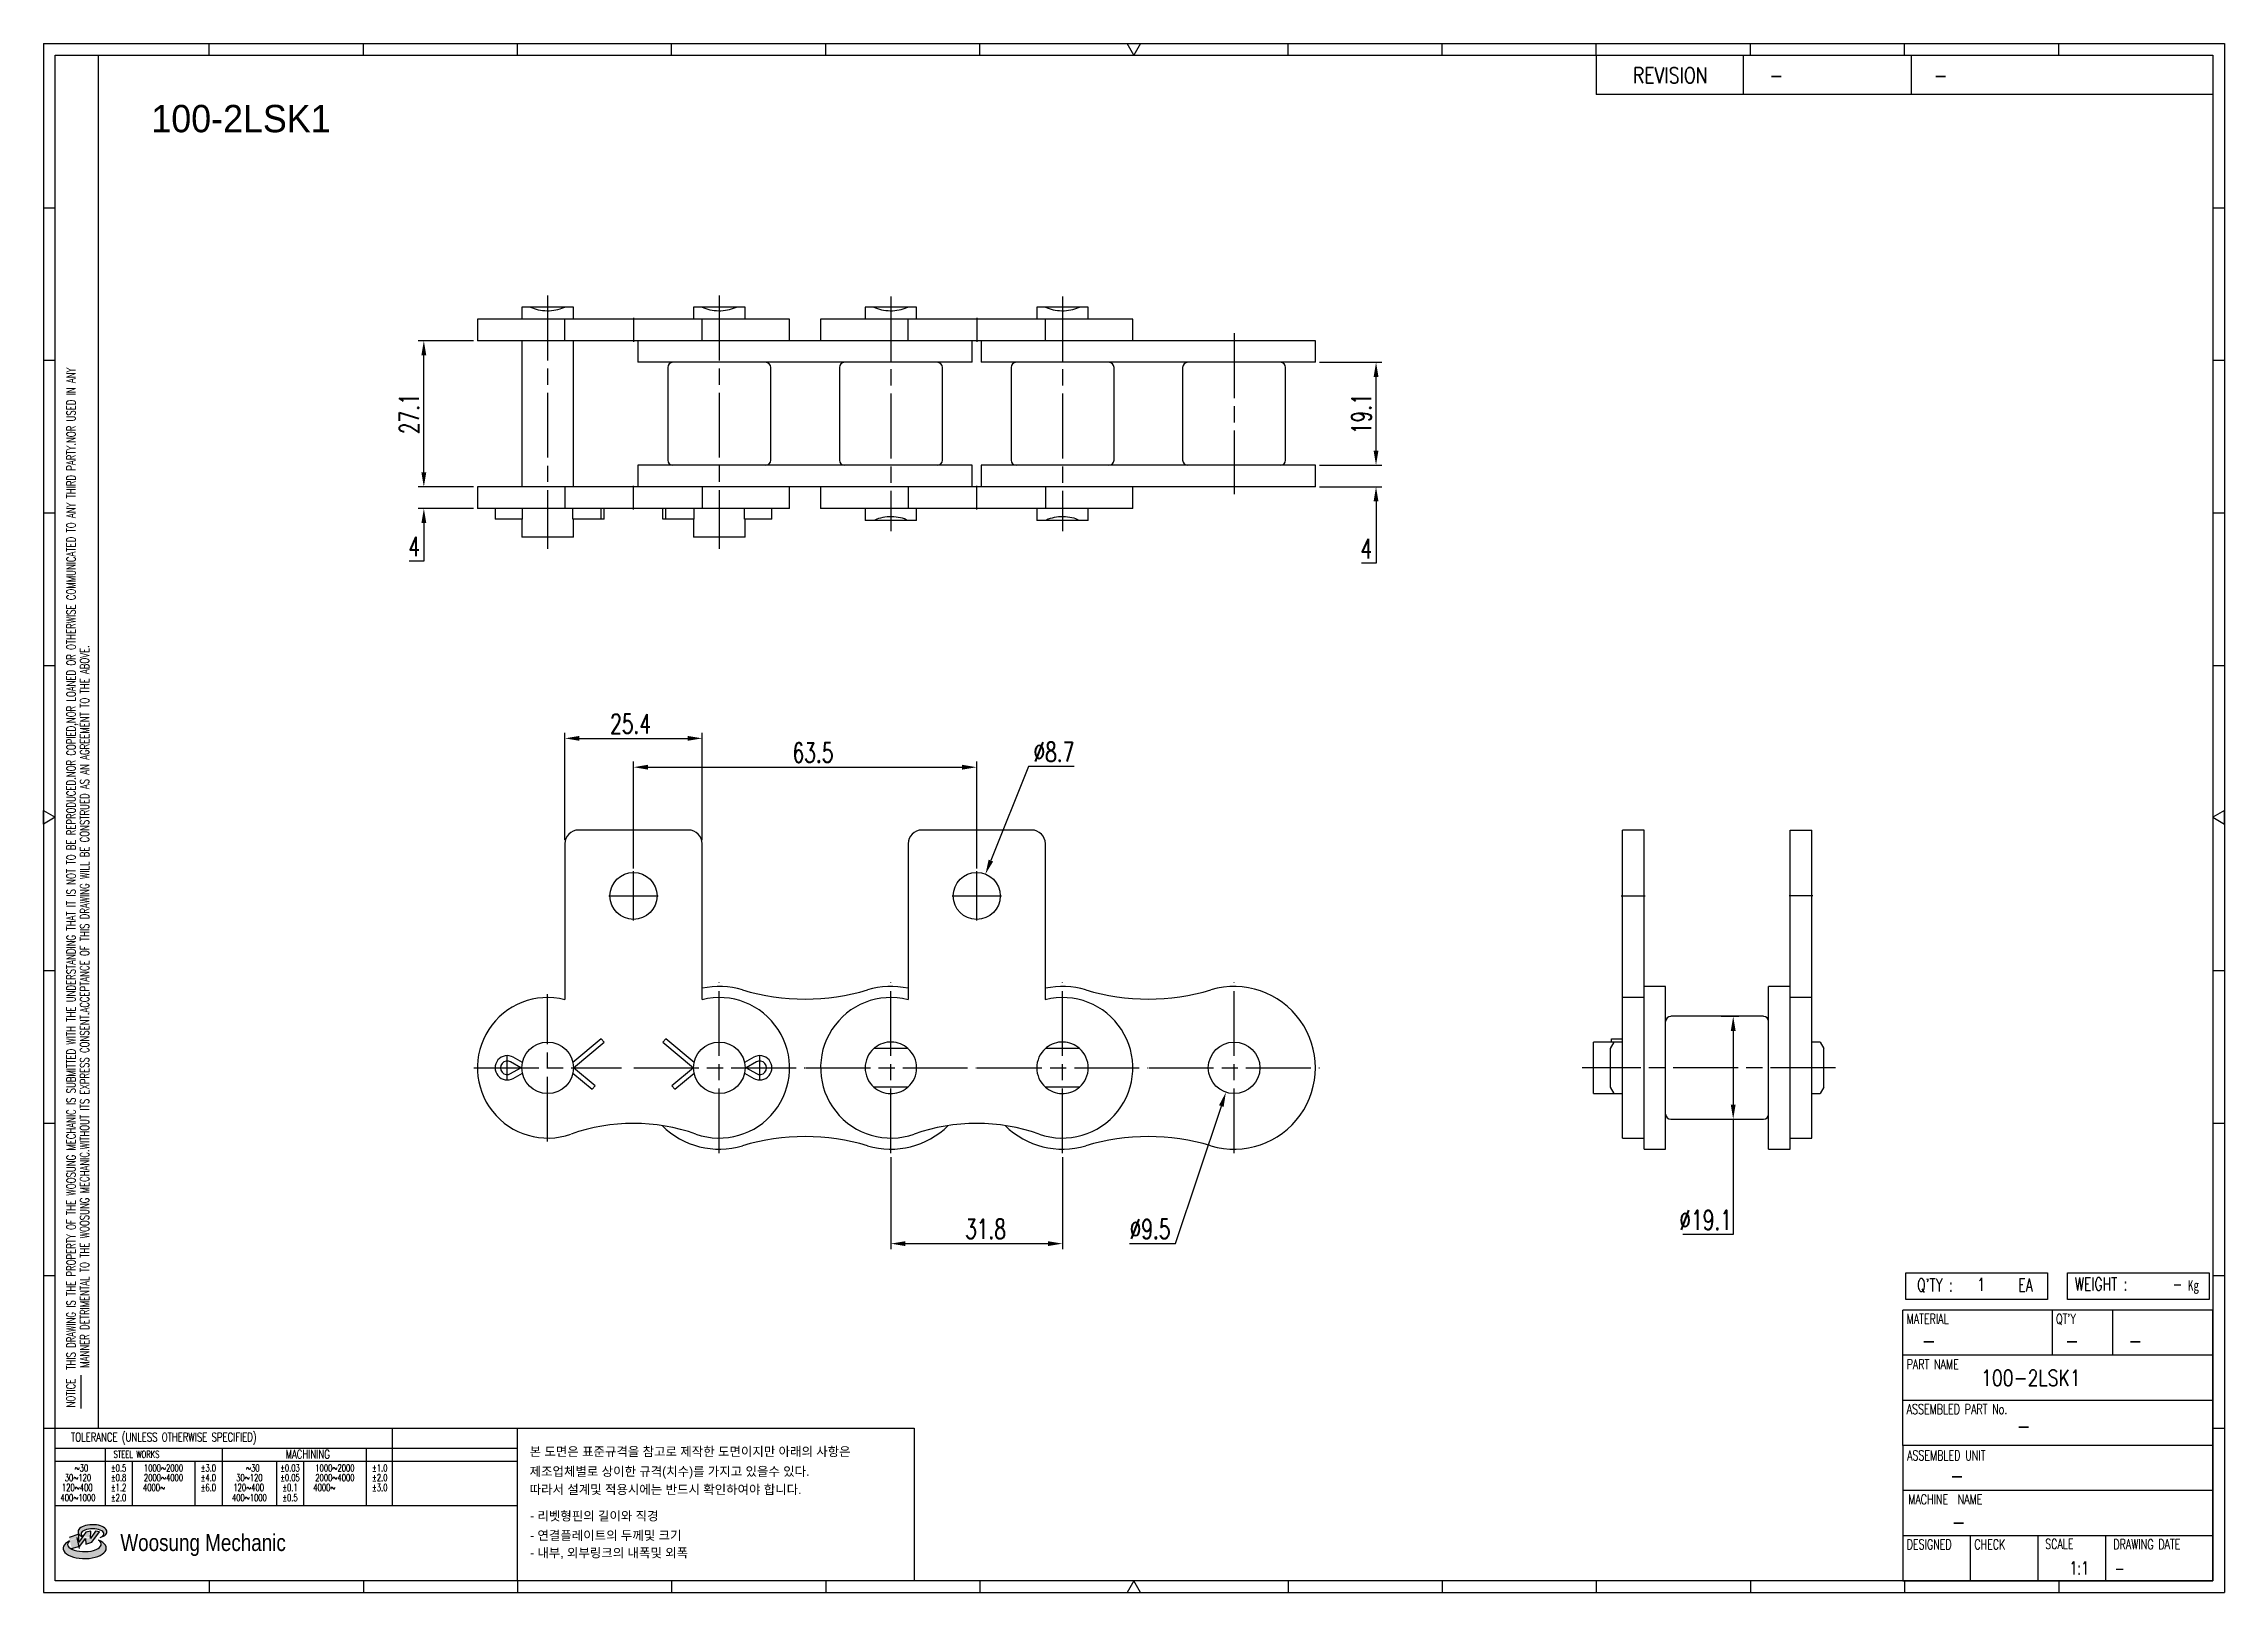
# Model space of a CAD drawing. Header units: millimetres. Extents: x 1614 to 2017, y 59 to 345.
import ezdxf
from ezdxf.enums import TextEntityAlignment as Align

# ---------------------------------------------------------------- set-up
doc = ezdxf.new("R2010")
doc.units = ezdxf.units.MM
doc.linetypes.add('AM_ISO08W050', pattern=[18, 12, -1.5, 3, -1.5])
doc.layers.get('Defpoints').update_dxf_attribs({"color": 80})
doc.layers.add('CL1', color=140, linetype='AM_ISO08W050', lineweight=25)
for name, color, linetype in [('S-DIM', 7, 'Continuous'), ('TITLE', 7, 'Continuous'), ('도면레이아웃', 7, 'Continuous')]:
    doc.layers.add(name, color=color, linetype=linetype)
doc.styles.add('HAN', font='ROMANS.shx', dxfattribs={"width": 0.7, "bigfont": 'whgtxt.shx'})
doc.styles.add('HKD_ST2', font='romans.shx', dxfattribs={"width": 0.7, "height": 4, "bigfont": '@extfont2.shx'})
doc.styles.add('HSG', font='SIMPLEX.shx', dxfattribs={"width": 0.7, "bigfont": 'HSG.shx'})
doc.styles.add('MtXpl_', font='Gulim.ttf')
doc.styles.add('SLDTEXTSTYLE4', font='arial.ttf', dxfattribs={"width": 0.8})
doc.dimstyles.new('AP1.5', dxfattribs={"dimscale": 1.5, "dimtxt": 2.4, "dimasz": 1.8, "dimexe": 0.7, "dimexo": 0.5, "dimgap": 0.6, "dimtad": 1, "dimtoh": 1, "dimdec": 1, "dimrnd": 0.01, "dimzin": 9, "dimdsep": 46, "dimtxsty": 'HSG', "dimcen": 0, "dimclrd": 251, "dimclre": 251, "dimclrt": 60, "dimazin": 2, "dimtp": 1, "dimtm": 1, "dimtfac": 0.5, "dimtdec": 1, "dimtofl": 0, "dimtmove": 0, "dimatfit": 3, "dimfxl": 0, "dimtvp": 1, "dimtolj": 2, "dimlwd": -1, "dimlwe": -1, "dimarcsym": 0})

# ---------------------------------------------------------------- blocks, each defined once
blk = doc.blocks.new('MAST')
at = {"layer": '도면레이아웃'}
h = blk.add_hatch(color=10, dxfattribs=at)
h.paths.add_polyline_path([(1.544, 35.177), (1.554, 34.966), (1.779, 35.034), (2.054, 35.422), (1.908, 35.446), (1.728, 35.167), (1.741, 35.439), (1.547, 35.405), (1.292, 35.041), (1.295, 35.33), (0.943, 35.208), (1.03, 34.8), (1.336, 34.885)])
edge = h.paths.add_edge_path()
edge.add_ellipse((1.795, 35.421), major_axis=(-0.53, 0), ratio=0.487785, start_angle=122.36065, end_angle=403.39574)
edge.add_line((1.411, 35.244), (1.419, 35.261))
edge.add_ellipse((1.798, 35.344), major_axis=(-0.423, 0), ratio=0.444396, start_angle=131.58977, end_angle=386.19408, ccw=False)
edge = h.paths.add_edge_path()
edge.add_ellipse((1.512, 34.815), major_axis=(-0.793, 0), ratio=0.480113, start_angle=314.67633, end_angle=590.85213)
edge.add_ellipse((1.501, 34.958), major_axis=(-0.62, 0), ratio=0.43311, start_angle=331.7024, end_angle=574.42495, ccw=False)
at = {"color": 140}
for p, q in [((0, 90.118), (80.15, 90.118)), ((0, 90.118), (0, 33.191)), ((80.15, 90.118), (80.15, 33.191)), ((57.068, 89.693), (57.068, 88.246)), ((62.47, 89.693), (62.47, 88.246)), ((68.635, 89.693), (68.635, 88.246)), ((79.725, 88.246), (57.068, 88.246)), ((68.449, 43.961), (68.449, 44.936)), ((68.449, 44.936), (73.654, 44.936)), ((73.654, 44.936), (73.654, 43.961)), ((74.39, 43.961), (74.39, 44.936)), ((74.39, 44.936), (79.595, 44.936)), ((79.595, 44.936), (79.595, 43.961)), ((68.336, 38.59), (68.336, 43.563)), ((79.725, 43.563), (68.336, 43.563)), ((73.654, 43.961), (68.449, 43.961)), ((73.827, 43.563), (73.827, 41.905)), ((79.595, 43.961), (74.39, 43.961)), ((76.037, 43.563), (76.037, 41.905)), ((79.725, 38.59), (79.725, 43.563)), ((79.725, 41.905), (68.336, 41.905)), ((79.725, 40.248), (68.336, 40.248)), ((68.336, 38.59), (68.336, 33.616)), ((79.725, 38.59), (68.336, 38.59)), ((79.725, 33.616), (79.725, 38.59)), ((79.725, 36.932), (68.336, 36.932)), ((79.725, 35.274), (68.336, 35.274)), ((70.822, 33.616), (70.822, 35.274)), ((73.309, 33.616), (73.309, 35.274)), ((75.796, 33.616), (75.796, 35.274)), ((0, 33.191), (80.15, 33.191)), ((68.336, 33.616), (79.725, 33.616))]:
    blk.add_line(p, q, dxfattribs=at)
for p, q in [((6.089, 89.693), (6.089, 90.118)), ((11.753, 89.693), (11.753, 90.118)), ((17.418, 89.693), (17.418, 90.118)), ((23.082, 89.693), (23.082, 90.118)), ((28.746, 89.693), (28.746, 90.118)), ((34.411, 89.693), (34.411, 90.118)), ((45.739, 89.693), (45.739, 90.118)), ((51.404, 89.693), (51.404, 90.118)), ((57.068, 89.693), (57.068, 90.118)), ((62.732, 89.693), (62.732, 90.118)), ((68.397, 89.693), (68.397, 90.118)), ((74.061, 89.693), (74.061, 90.118)), ((0, 84.085), (0.425, 84.085)), ((79.725, 84.085), (80.15, 84.085)), ((0, 78.478), (0.425, 78.478)), ((79.725, 78.478), (80.15, 78.478)), ((0, 72.87), (0.425, 72.87)), ((79.725, 72.87), (80.15, 72.87)), ((0, 67.262), (0.425, 67.262)), ((79.725, 67.262), (80.15, 67.262)), ((0, 56.047), (0.425, 56.047)), ((79.725, 56.047), (80.15, 56.047)), ((0, 50.439), (0.425, 50.439)), ((79.725, 50.439), (80.15, 50.439)), ((0, 44.832), (0.425, 44.832)), ((79.725, 44.832), (80.15, 44.832)), ((1.377, 39.947), (1.377, 41.174)), ((0, 39.224), (0.425, 39.224)), ((79.725, 39.224), (80.15, 39.224)), ((6.089, 33.616), (6.089, 33.191)), ((11.753, 33.616), (11.753, 33.191)), ((17.418, 33.616), (17.418, 33.191)), ((23.082, 33.616), (23.082, 33.191)), ((28.746, 33.616), (28.746, 33.191)), ((34.411, 33.616), (34.411, 33.191)), ((45.739, 33.616), (45.739, 33.191)), ((51.404, 33.616), (51.404, 33.191)), ((57.068, 33.616), (57.068, 33.191)), ((62.732, 33.616), (62.732, 33.191)), ((68.397, 33.616), (68.397, 33.191)), ((74.061, 33.616), (74.061, 33.191))]:
    blk.add_line(p, q)
at = {"color": 2}
for p, q in [((2.017, 39.224), (2.017, 89.693)), ((0.425, 39.224), (17.418, 39.224)), ((0.425, 38.487), (17.418, 38.487)), ((2.257, 38.487), (2.257, 36.382)), ((6.557, 38.5), (6.557, 36.382)), ((11.857, 38.487), (11.857, 36.382)), ((12.816, 39.224), (12.816, 36.382)), ((17.418, 33.616), (17.418, 39.224)), ((0.425, 38.012), (17.418, 38.012)), ((3.257, 38.012), (3.257, 36.382)), ((5.557, 38.012), (5.557, 36.382)), ((8.557, 38.012), (8.557, 36.382)), ((9.557, 38.026), (9.557, 36.382)), ((0.425, 36.382), (17.418, 36.382))]:
    blk.add_line(p, q, dxfattribs=at)
for points in [[(40.075, 89.693), (39.83, 90.118), (40.32, 90.118)], [(0.425, 61.679), (0, 61.433), (0, 61.924)], [(79.725, 61.679), (80.15, 61.433), (80.15, 61.924)], [(40.075, 33.616), (39.83, 33.191), (40.32, 33.191)]]:
    blk.add_lwpolyline(points, close=True)
at = {"color": 140}
blk.add_lwpolyline([(0.425, 89.693), (79.725, 89.693), (79.725, 33.616), (0.425, 33.616)], close=True, dxfattribs=at)
at = {"layer": '도면레이아웃'}
for p, q in [((1.295, 35.33), (0.943, 35.208)), ((1.547, 35.405), (1.292, 35.041)), ((1.292, 35.041), (1.295, 35.33)), ((1.741, 35.439), (1.547, 35.405)), ((1.908, 35.446), (1.728, 35.167)), ((1.728, 35.167), (1.741, 35.439)), ((1.779, 35.034), (2.054, 35.422)), ((2.054, 35.422), (1.908, 35.446)), ((1.03, 34.8), (1.336, 34.885)), ((1.224, 35.208), (1.311, 34.8)), ((1.224, 35.208), (1.224, 35.208)), ((1.336, 34.885), (1.544, 35.177)), ((1.419, 35.261), (1.411, 35.244)), ((1.544, 35.177), (1.554, 34.966)), ((1.554, 34.966), (1.779, 35.034))]:
    blk.add_line(p, q, dxfattribs=at)
for centre, major_axis, ratio, start_param, end_param in [((1.795, 35.421), (-0.53, 0), 0.487785, 2.135596, 7.040584), ((1.798, 35.344), (-0.423, 0), 0.444396, 2.296675, 6.740358), ((1.512, 34.815), (-0.793, 0), 0.480113, 5.492138, 10.312315), ((1.501, 34.958), (-0.62, 0), 0.43311, 5.789299, 10.025607)]:
    blk.add_ellipse(centre, major_axis=major_axis, ratio=ratio, start_param=start_param, end_param=end_param, dxfattribs=at)
for s, height, style, width, p in [('REVISION', 0.5806, 'HAN', 0.8, (58.415, 88.664)), ('-', 0.581, 'HAN', 0.8, (63.426, 88.664)), ('-', 0.581, 'HAN', 0.8, (69.468, 88.664)), ("Q'TY : ", 0.4746, 'HKD_ST2', 0.7, (68.857, 44.253)), ('1', 0.475, 'HKD_ST2', 0.7, (71.071, 44.275)), ('EA', 0.4746, 'HKD_ST2', 0.7, (72.578, 44.253)), ('WEIGHT : ', 0.4746, 'HKD_ST2', 0.7, (74.65, 44.286)), ('-', 0.581, 'HAN', 0.8, (69.029, 42.157)), ('-', 0.581, 'HAN', 0.8, (74.289, 42.157)), ('-', 0.581, 'HAN', 0.8, (76.623, 42.157)), ('-', 0.581, 'HAN', 0.8, (72.515, 39.013)), ('-', 0.581, 'HAN', 0.8, (70.067, 37.189)), ('-', 0.581, 'HAN', 0.8, (70.126, 35.48)), ('1:1', 0.4746, 'HKD_ST2', 0.7, (74.458, 33.848)), ('-', 0.475, 'HKD_ST2', 0.7, (76.112, 33.837))]:
    blk.add_text(s, height=height, dxfattribs=dict(style=style, width=width)).set_placement(p)
at = {"color": 6, "style": 'HKD_ST2', "width": 0.7}
for s, p in [(' THIS DRAWING IS THE PROPERTY OF THE WOOSUNG MECHANIC IS SUBMITTED WITH THE UNDERSTANDING THAT IT IS NOT TO BE REPRODUCED.NOR COPIED,NOR LOANED OR OTHERWISE COMMUNICATED TO ANY THIRD PARTY.NOR USED IN ANY', (1.173, 41.217)), ('MANNER DETRIMENTAL TO THE WOOSUNG MECHANIC.WITHOUT ITS EXPRESS CONSENT.ACCEPTANCE OF THIS DRAWING WILL BE CONSTRUED AS AN AGREEMENT TO THE ABOVE.', (1.672, 41.447))]:
    blk.add_text(s, height=0.326266, rotation=90, dxfattribs=at).set_placement(p)
at = {"style": 'HKD_ST2', "width": 0.7}
blk.add_text('-', height=0.475, dxfattribs=at).set_placement((78.613, 44.286), align=Align.RIGHT)
at = {"color": 254, "style": 'HKD_ST2', "width": 0.7}
for s, height, p in [('MATERIAL', 0.3651, (68.474, 43.425)), ("QT'Y", 0.3651, (73.965, 43.425)), ('PART NAME', 0.3651, (68.474, 41.756)), ('ASSEMBLED PART No.', 0.36511, (68.474, 40.109)), ('ASSEMBLED UNIT', 0.36511, (68.49, 38.408)), ('MACHINE  NAME', 0.36511, (68.532, 36.794)), ('DESIGNED', 0.3651, (68.474, 35.136)), ('CHECK', 0.3651, (70.961, 35.136)), ('SCALE', 0.3651, (73.566, 35.153)), ('DRAWING DATE', 0.36511, (76.071, 35.141))]:
    blk.add_text(s, height=height, dxfattribs=at).set_placement(p, align=Align.TOP_LEFT)
at = {"style": 'HKD_ST2', "width": 0.7}
blk.add_text('NOTICE', height=0.3263, rotation=90, dxfattribs=at).set_placement((1.163, 39.988))
blk.add_text('TOLERANCE (UNLESS OTHERWISE SPECIFIED)', height=0.32627, dxfattribs=at).set_placement((4.417, 38.896), align=Align.MIDDLE_CENTER)
at = {"color": 4, "style": 'HKD_ST2', "width": 0.7}
for s, height, p in [('%%12630', 0.261, (1.389, 37.762)), ('1000%%1262000', 0.26101, (4.407, 37.762)), ('%%12630', 0.261, (7.689, 37.762)), ('1000%%1262000', 0.26101, (10.707, 37.762)), ('120%%126400', 0.26101, (1.237, 37.045)), ('30%%126120', 0.261, (1.263, 37.411)), ('4000%%126', 0.261, (4.061, 37.045)), ('2000%%1264000', 0.26101, (4.407, 37.411)), ('120%%126400', 0.26101, (7.537, 37.045)), ('30%%126120', 0.261, (7.563, 37.411)), ('4000%%126', 0.261, (10.321, 37.045)), ('2000%%1264000', 0.26101, (10.707, 37.411)), ('400%%1261000', 0.26101, (1.263, 36.67)), ('400%%1261000', 0.26101, (7.563, 36.67))]:
    blk.add_text(s, height=height, dxfattribs=at).set_placement(p, align=Align.MIDDLE_CENTER)
for s, height, p in [('%%P0.5', 0.261, (2.757, 37.762)), ('STEEL WORKS', 0.26101, (3.416, 38.268)), ('%%P3.0', 0.261, (6.057, 37.762)), ('%%P0.03', 0.261, (9.057, 37.762)), ('MACHINING', 0.3263, (9.707, 38.27)), ('%%P1.0', 0.261, (12.357, 37.762)), ('%%P0.8', 0.261, (2.757, 37.411)), ('%%P1.2', 0.261, (2.757, 37.045)), ('%%P4.0', 0.261, (6.057, 37.411)), ('%%P6.0', 0.261, (6.057, 37.045)), ('%%P0.05', 0.261, (9.057, 37.411)), ('%%P0.1', 0.261, (9.057, 37.045)), ('%%P2.0', 0.261, (12.357, 37.411)), ('%%P3.0', 0.261, (12.357, 37.045)), ('%%P2.0', 0.261, (2.757, 36.67)), ('%%P0.5', 0.261, (9.057, 36.67))]:
    blk.add_text(s, height=height, dxfattribs=at).set_placement(p, align=Align.MIDDLE)
at = {"color": 1, "style": 'SLDTEXTSTYLE4', "width": 0.8}
blk.add_text('Woosung Mechanic', height=0.61957, dxfattribs=at).set_placement((2.822, 34.711))
at = {"layer": 'TITLE', "width": 0.8}
blk.add_text('Kg', height=0.3789, dxfattribs=at).set_placement((78.807, 44.286))
blk = doc.blocks.new('*D2')
at = {"layer": 'Defpoints', "color": 0, "transparency": 16777216}
for p in [(1849.1, 267.31), (1860.31, 267.31), (1849.1, 263.31)]:
    blk.add_point(p, dxfattribs=at)
at = {"layer": 'S-DIM', "color": 251, "linetype": 'ByBlock', "transparency": 16777216}
for p, q in [((1860.31, 270.01), (1860.31, 272.71)), ((1849.85, 267.31), (1861.36, 267.31)), ((1849.85, 263.31), (1861.36, 263.31)), ((1860.31, 260.61), (1860.31, 249.17)), ((1860.31, 249.17), (1857.61, 249.17))]:
    blk.add_line(p, q, dxfattribs=at)
at = {"layer": 'S-DIM', "color": 251, "transparency": 16777216}
for points in [[(1859.86, 270.01), (1860.76, 270.01), (1860.31, 267.31)], [(1859.86, 260.61), (1860.76, 260.61), (1860.31, 263.31)]]:
    blk.add_solid(points, dxfattribs=at)
at = {"layer": 'S-DIM', "color": 60, "transparency": 16777216, "insert": (1858.51, 251.87), "char_height": 3.6, "attachment_point": 5, "style": 'HSG'}
blk.add_mtext('\\A2;4', dxfattribs=at)
blk = doc.blocks.new('*D3')
at = {"layer": 'Defpoints', "color": 0, "transparency": 16777216}
for p in [(1849.1, 286.36), (1860.31, 286.36), (1849.1, 267.31)]:
    blk.add_point(p, dxfattribs=at)
at = {"layer": 'S-DIM', "color": 251, "linetype": 'ByBlock', "transparency": 16777216}
for p, q in [((1849.85, 286.36), (1861.36, 286.36)), ((1860.31, 270.01), (1860.31, 283.66)), ((1849.85, 267.31), (1861.36, 267.31))]:
    blk.add_line(p, q, dxfattribs=at)
at = {"layer": 'S-DIM', "color": 251, "transparency": 16777216}
for points in [[(1859.86, 283.66), (1860.76, 283.66), (1860.31, 286.36)], [(1859.86, 270.01), (1860.76, 270.01), (1860.31, 267.31)]]:
    blk.add_solid(points, dxfattribs=at)
at = {"layer": 'S-DIM', "color": 60, "transparency": 16777216, "insert": (1857.61, 276.84), "char_height": 3.6, "attachment_point": 5, "rotation": 90, "style": 'HSG'}
blk.add_mtext('\\A2;19.1', dxfattribs=at)
blk = doc.blocks.new('*D4')
at = {"layer": 'Defpoints', "color": 0, "transparency": 16777216}
for p in [(1684.14, 263.31), (1694.05, 263.31), (1694.05, 259.31)]:
    blk.add_point(p, dxfattribs=at)
at = {"layer": 'S-DIM', "color": 251, "linetype": 'ByBlock', "transparency": 16777216}
for p, q in [((1684.14, 266.01), (1684.14, 268.71)), ((1693.3, 263.31), (1683.09, 263.31)), ((1693.3, 259.31), (1683.09, 259.31)), ((1684.14, 256.61), (1684.14, 249.56)), ((1684.14, 249.56), (1681.44, 249.56))]:
    blk.add_line(p, q, dxfattribs=at)
at = {"layer": 'S-DIM', "color": 251, "transparency": 16777216}
for points in [[(1683.69, 266.01), (1684.59, 266.01), (1684.14, 263.31)], [(1683.69, 256.61), (1684.59, 256.61), (1684.14, 259.31)]]:
    blk.add_solid(points, dxfattribs=at)
at = {"layer": 'S-DIM', "color": 60, "transparency": 16777216, "insert": (1682.34, 252.26), "char_height": 3.6, "attachment_point": 5, "style": 'HSG'}
blk.add_mtext('\\A2;4', dxfattribs=at)
blk = doc.blocks.new('*D5')
at = {"layer": 'Defpoints', "color": 0, "transparency": 16777216}
for p in [(1684.14, 290.36), (1694.05, 290.36), (1694.05, 263.31)]:
    blk.add_point(p, dxfattribs=at)
at = {"layer": 'S-DIM', "color": 251, "linetype": 'ByBlock', "transparency": 16777216}
for p, q in [((1693.3, 290.36), (1683.09, 290.36)), ((1684.14, 266.01), (1684.14, 287.66)), ((1693.3, 263.31), (1683.09, 263.31))]:
    blk.add_line(p, q, dxfattribs=at)
at = {"layer": 'S-DIM', "color": 251, "transparency": 16777216}
for points in [[(1683.69, 287.66), (1684.59, 287.66), (1684.14, 290.36)], [(1683.69, 266.01), (1684.59, 266.01), (1684.14, 263.31)]]:
    blk.add_solid(points, dxfattribs=at)
at = {"layer": 'S-DIM', "color": 60, "transparency": 16777216, "insert": (1681.44, 276.84), "char_height": 3.6, "attachment_point": 5, "rotation": 90, "style": 'HSG'}
blk.add_mtext('\\A2;27.1', dxfattribs=at)
blk = doc.blocks.new('*D6')
at = {"layer": 'Defpoints', "color": 0, "transparency": 16777216}
for p in [(1735.63, 216.78), (1710.23, 197.28), (1735.63, 197.28)]:
    blk.add_point(p, dxfattribs=at)
at = {"layer": 'S-DIM', "color": 251, "linetype": 'ByBlock', "transparency": 16777216}
for p, q in [((1710.23, 198.03), (1710.23, 217.83)), ((1712.93, 216.78), (1732.93, 216.78)), ((1735.63, 198.03), (1735.63, 217.83))]:
    blk.add_line(p, q, dxfattribs=at)
at = {"layer": 'S-DIM', "color": 251, "transparency": 16777216}
for points in [[(1712.93, 217.23), (1712.93, 216.33), (1710.23, 216.78)], [(1732.93, 217.23), (1732.93, 216.33), (1735.63, 216.78)]]:
    blk.add_solid(points, dxfattribs=at)
at = {"layer": 'S-DIM', "color": 60, "transparency": 16777216, "insert": (1722.39, 219.48), "char_height": 3.6, "attachment_point": 5, "style": 'HSG'}
blk.add_mtext('\\A2;25.4', dxfattribs=at)
blk = doc.blocks.new('*D7')
at = {"layer": 'Defpoints', "color": 0, "transparency": 16777216}
for p in [(1786.43, 211.44), (1722.93, 191.97), (1786.43, 191.97)]:
    blk.add_point(p, dxfattribs=at)
at = {"layer": 'S-DIM', "color": 251, "linetype": 'ByBlock', "transparency": 16777216}
for p, q in [((1722.93, 192.72), (1722.93, 212.49)), ((1725.63, 211.44), (1783.73, 211.44)), ((1786.43, 192.72), (1786.43, 212.49))]:
    blk.add_line(p, q, dxfattribs=at)
at = {"layer": 'S-DIM', "color": 251, "transparency": 16777216}
for points in [[(1725.63, 211.89), (1725.63, 210.99), (1722.93, 211.44)], [(1783.73, 211.89), (1783.73, 210.99), (1786.43, 211.44)]]:
    blk.add_solid(points, dxfattribs=at)
at = {"layer": 'S-DIM', "color": 60, "transparency": 16777216, "insert": (1756.14, 214.14), "char_height": 3.6, "attachment_point": 5, "style": 'HSG'}
blk.add_mtext('\\A2;63.5', dxfattribs=at)
blk = doc.blocks.new('*D8')
at = {"layer": 'Defpoints', "color": 0, "transparency": 16777216}
for p in [(1788.05, 191.66), (1784.81, 183.58)]:
    blk.add_point(p, dxfattribs=at)
at = {"layer": 'S-DIM', "color": 251, "linetype": 'ByBlock', "transparency": 16777216}
for p, q in [((1796.03, 211.57), (1789.05, 194.16)), ((1804.49, 211.57), (1796.03, 211.57))]:
    blk.add_line(p, q, dxfattribs=at)
at = {"layer": 'S-DIM', "color": 251, "transparency": 16777216}
blk.add_solid([(1788.63, 194.33), (1789.47, 194), (1788.05, 191.66)], dxfattribs=at)
at = {"layer": 'S-DIM', "color": 60, "transparency": 16777216, "insert": (1800.71, 214.27), "char_height": 3.6, "attachment_point": 5, "style": 'HSG'}
blk.add_mtext('\\A2;∅8.7', dxfattribs=at)
blk = doc.blocks.new('*D9')
at = {"layer": 'Defpoints', "color": 0, "transparency": 16777216}
for p in [(1770.55, 140.02), (1802.3, 140.02), (1802.3, 123.29)]:
    blk.add_point(p, dxfattribs=at)
at = {"layer": 'S-DIM', "color": 251, "linetype": 'ByBlock', "transparency": 16777216}
for p, q in [((1770.55, 139.27), (1770.55, 122.24)), ((1802.3, 139.27), (1802.3, 122.24)), ((1773.25, 123.29), (1799.6, 123.29))]:
    blk.add_line(p, q, dxfattribs=at)
at = {"layer": 'S-DIM', "color": 251, "transparency": 16777216}
for points in [[(1773.25, 123.74), (1773.25, 122.84), (1770.55, 123.29)], [(1799.6, 123.74), (1799.6, 122.84), (1802.3, 123.29)]]:
    blk.add_solid(points, dxfattribs=at)
at = {"layer": 'S-DIM', "color": 60, "transparency": 16777216, "insert": (1788.06, 125.99), "char_height": 3.6, "attachment_point": 5, "style": 'HSG'}
blk.add_mtext('\\A2;31.8', dxfattribs=at)
blk = doc.blocks.new('*D10')
at = {"layer": 'Defpoints', "color": 0, "transparency": 16777216}
for p in [(1835.57, 160.34), (1832.54, 151.3)]:
    blk.add_point(p, dxfattribs=at)
at = {"layer": 'S-DIM', "color": 251, "linetype": 'ByBlock', "transparency": 16777216}
for p, q in [((1823.18, 123.29), (1831.69, 148.74)), ((1814.72, 123.29), (1823.18, 123.29))]:
    blk.add_line(p, q, dxfattribs=at)
at = {"layer": 'S-DIM', "color": 251, "transparency": 16777216}
blk.add_solid([(1831.26, 148.88), (1832.11, 148.59), (1832.54, 151.3)], dxfattribs=at)
at = {"layer": 'S-DIM', "color": 60, "transparency": 16777216, "insert": (1818.5, 125.99), "char_height": 3.6, "attachment_point": 5, "style": 'HSG'}
blk.add_mtext('\\A2;∅9.5', dxfattribs=at)
blk = doc.blocks.new('*D11')
at = {"layer": 'Defpoints', "color": 0, "transparency": 16777216}
for p in [(1923.42, 165.35), (1923.42, 146.3), (1926.39, 146.3)]:
    blk.add_point(p, dxfattribs=at)
at = {"layer": 'S-DIM', "color": 251, "linetype": 'ByBlock', "transparency": 16777216}
for p, q in [((1924.17, 165.35), (1927.44, 165.35)), ((1926.39, 162.65), (1926.39, 149)), ((1924.17, 146.3), (1927.44, 146.3)), ((1926.39, 146.3), (1926.39, 124.96)), ((1926.39, 124.96), (1917.09, 124.96))]:
    blk.add_line(p, q, dxfattribs=at)
at = {"layer": 'S-DIM', "color": 251, "transparency": 16777216}
for points in [[(1925.94, 162.65), (1926.84, 162.65), (1926.39, 165.35)], [(1925.94, 149), (1926.84, 149), (1926.39, 146.3)]]:
    blk.add_solid(points, dxfattribs=at)
at = {"layer": 'S-DIM', "color": 60, "transparency": 16777216, "insert": (1921.29, 127.66), "char_height": 3.6, "attachment_point": 5, "style": 'HSG'}
blk.add_mtext('\\A2;%%c19.1', dxfattribs=at)

msp = doc.modelspace()

# ---------------------------------------------------------------- linework, layer by layer
for p, q in [((1702.28, 296.59), (1702.28, 294.36)), ((1711.82, 296.59), (1702.28, 296.59)), ((1703.9, 296.59), (1704.22, 296.44)), ((1704.22, 296.44), (1704.57, 296.3)), ((1704.57, 296.3), (1704.93, 296.19)), ((1704.93, 296.19), (1705.31, 296.09)), ((1705.31, 296.09), (1705.71, 296.01)), ((1705.71, 296.01), (1706.11, 295.95)), ((1706.11, 295.95), (1706.52, 295.92)), ((1706.52, 295.92), (1706.94, 295.9)), ((1706.94, 295.9), (1707.35, 295.9)), ((1707.35, 295.9), (1707.77, 295.93)), ((1707.77, 295.93), (1708.18, 295.98)), ((1708.18, 295.98), (1708.58, 296.04)), ((1708.58, 296.04), (1708.96, 296.13)), ((1708.96, 296.13), (1709.34, 296.24)), ((1709.34, 296.24), (1709.69, 296.36)), ((1709.69, 296.36), (1710.03, 296.5)), ((1710.03, 296.5), (1710.21, 296.59)), ((1711.82, 294.36), (1711.82, 296.59)), ((1734.03, 296.59), (1734.03, 294.36)), ((1743.57, 296.59), (1734.03, 296.59)), ((1735.65, 296.59), (1735.97, 296.44)), ((1735.97, 296.44), (1736.32, 296.3)), ((1736.32, 296.3), (1736.68, 296.19)), ((1736.68, 296.19), (1737.06, 296.09)), ((1737.06, 296.09), (1737.46, 296.01)), ((1737.46, 296.01), (1737.86, 295.95)), ((1737.86, 295.95), (1738.27, 295.92)), ((1738.27, 295.92), (1738.69, 295.9)), ((1738.69, 295.9), (1739.1, 295.9)), ((1739.1, 295.9), (1739.52, 295.93)), ((1739.52, 295.93), (1739.93, 295.98)), ((1739.93, 295.98), (1740.33, 296.04)), ((1740.33, 296.04), (1740.71, 296.13)), ((1740.71, 296.13), (1741.09, 296.24)), ((1741.09, 296.24), (1741.44, 296.36)), ((1741.44, 296.36), (1741.78, 296.5)), ((1741.78, 296.5), (1741.96, 296.59)), ((1743.57, 294.36), (1743.57, 296.59)), ((1765.78, 296.59), (1765.78, 294.36)), ((1775.32, 296.59), (1765.78, 296.59)), ((1767.4, 296.59), (1767.72, 296.44)), ((1767.72, 296.44), (1768.07, 296.3)), ((1768.07, 296.3), (1768.43, 296.19)), ((1768.43, 296.19), (1768.81, 296.09)), ((1768.81, 296.09), (1769.21, 296.01)), ((1769.21, 296.01), (1769.61, 295.95)), ((1769.61, 295.95), (1770.02, 295.92)), ((1770.02, 295.92), (1770.44, 295.9)), ((1770.44, 295.9), (1770.85, 295.9)), ((1770.85, 295.9), (1771.27, 295.93)), ((1771.27, 295.93), (1771.68, 295.98)), ((1771.68, 295.98), (1772.08, 296.04)), ((1772.08, 296.04), (1772.46, 296.13)), ((1772.46, 296.13), (1772.84, 296.24)), ((1772.84, 296.24), (1773.19, 296.36)), ((1773.19, 296.36), (1773.53, 296.5)), ((1773.53, 296.5), (1773.71, 296.59)), ((1775.32, 294.36), (1775.32, 296.59)), ((1797.53, 296.59), (1797.53, 294.36)), ((1807.07, 296.59), (1797.53, 296.59)), ((1799.15, 296.59), (1799.47, 296.44)), ((1799.47, 296.44), (1799.82, 296.3)), ((1799.82, 296.3), (1800.18, 296.19)), ((1800.18, 296.19), (1800.56, 296.09)), ((1800.56, 296.09), (1800.96, 296.01)), ((1800.96, 296.01), (1801.36, 295.95)), ((1801.36, 295.95), (1801.77, 295.92)), ((1801.77, 295.92), (1802.19, 295.9)), ((1802.19, 295.9), (1802.6, 295.9)), ((1802.6, 295.9), (1803.02, 295.93)), ((1803.02, 295.93), (1803.43, 295.98)), ((1803.43, 295.98), (1803.83, 296.04)), ((1803.83, 296.04), (1804.21, 296.13)), ((1804.21, 296.13), (1804.59, 296.24)), ((1804.59, 296.24), (1804.94, 296.36)), ((1804.94, 296.36), (1805.28, 296.5)), ((1805.28, 296.5), (1805.46, 296.59)), ((1807.07, 294.36), (1807.07, 296.59)), ((1751.8, 294.36), (1694.05, 294.36)), ((1694.05, 294.36), (1694.05, 290.36)), ((1710.23, 290.36), (1710.23, 294.36)), ((1735.63, 290.36), (1735.63, 294.36)), ((1751.8, 290.36), (1751.8, 294.36)), ((1815.3, 294.36), (1757.55, 294.36)), ((1757.55, 294.36), (1757.55, 290.36)), ((1773.73, 290.36), (1773.73, 294.36)), ((1799.13, 290.36), (1799.13, 294.36)), ((1815.3, 290.36), (1815.3, 294.36)), ((1735.63, 290.36), (1694.05, 290.36)), ((1702.28, 290.36), (1702.28, 263.31)), ((1711.82, 263.31), (1711.82, 290.36)), ((1723.75, 290.36), (1723.75, 286.36)), ((1773.73, 290.36), (1735.63, 290.36)), ((1799.13, 290.36), (1773.73, 290.36)), ((1785.6, 286.36), (1785.6, 290.36)), ((1787.25, 290.36), (1787.25, 286.36)), ((1849.1, 290.36), (1799.13, 290.36)), ((1849.1, 286.36), (1849.1, 290.36)), ((1785.6, 286.36), (1723.75, 286.36)), ((1729.28, 285.41), (1729.28, 268.27)), ((1748.33, 268.27), (1748.33, 285.41)), ((1761.03, 285.41), (1761.03, 268.27)), ((1780.08, 268.27), (1780.08, 285.41)), ((1849.1, 286.36), (1787.25, 286.36)), ((1792.78, 285.41), (1792.78, 268.27)), ((1811.83, 268.27), (1811.83, 285.41)), ((1824.53, 285.41), (1824.53, 268.27)), ((1843.58, 268.27), (1843.58, 285.41)), ((1723.75, 267.31), (1723.75, 263.31)), ((1785.6, 267.31), (1723.75, 267.31)), ((1785.6, 263.31), (1785.6, 267.31)), ((1787.25, 267.31), (1787.25, 263.31)), ((1849.1, 267.31), (1787.25, 267.31)), ((1849.1, 263.31), (1849.1, 267.31)), ((1735.63, 263.31), (1694.05, 263.31)), ((1694.05, 263.31), (1694.05, 259.31)), ((1710.23, 263.31), (1710.23, 259.31)), ((1773.73, 263.31), (1735.63, 263.31)), ((1735.63, 263.31), (1735.63, 259.31)), ((1751.8, 259.31), (1751.8, 263.31)), ((1757.55, 263.31), (1757.55, 259.31)), ((1799.13, 263.31), (1773.73, 263.31)), ((1773.73, 263.31), (1773.73, 259.31)), ((1849.1, 263.31), (1799.13, 263.31)), ((1799.13, 263.31), (1799.13, 259.31)), ((1815.3, 259.31), (1815.3, 263.31)), ((1751.8, 259.31), (1694.05, 259.31)), ((1697.32, 259.31), (1697.32, 257.31)), ((1702.38, 257.31), (1702.38, 259.31)), ((1711.72, 257.31), (1711.72, 259.31)), ((1716.96, 257.31), (1716.96, 259.31)), ((1717.48, 257.31), (1717.48, 259.31)), ((1728.38, 257.31), (1728.38, 259.31)), ((1728.9, 257.31), (1728.9, 259.31)), ((1734.13, 257.31), (1734.13, 259.31)), ((1743.47, 257.31), (1743.47, 259.31)), ((1748.54, 257.31), (1748.54, 259.31)), ((1815.3, 259.31), (1757.55, 259.31)), ((1765.78, 259.31), (1765.78, 257.09)), ((1775.32, 257.09), (1775.32, 259.31)), ((1797.53, 259.31), (1797.53, 257.09)), ((1807.07, 257.09), (1807.07, 259.31)), ((1702.38, 257.31), (1697.32, 257.31)), ((1702.28, 257.31), (1702.28, 253.99)), ((1717.48, 257.31), (1711.72, 257.31)), ((1711.82, 253.99), (1711.82, 257.31)), ((1734.13, 257.31), (1728.38, 257.31)), ((1734.03, 257.31), (1734.03, 253.99)), ((1748.54, 257.31), (1743.47, 257.31)), ((1743.57, 253.99), (1743.57, 257.31)), ((1775.32, 257.09), (1765.78, 257.09)), ((1767.58, 257.17), (1767.4, 257.09)), ((1767.92, 257.32), (1767.58, 257.17)), ((1768.27, 257.44), (1767.92, 257.32)), ((1768.65, 257.55), (1768.27, 257.44)), ((1769.03, 257.63), (1768.65, 257.55)), ((1769.43, 257.7), (1769.03, 257.63)), ((1769.84, 257.75), (1769.43, 257.7)), ((1770.26, 257.77), (1769.84, 257.75)), ((1770.67, 257.78), (1770.26, 257.77)), ((1771.09, 257.76), (1770.67, 257.78)), ((1771.5, 257.72), (1771.09, 257.76)), ((1771.9, 257.66), (1771.5, 257.72)), ((1772.3, 257.59), (1771.9, 257.66)), ((1772.68, 257.49), (1772.3, 257.59)), ((1773.04, 257.37), (1772.68, 257.49)), ((1773.39, 257.24), (1773.04, 257.37)), ((1773.71, 257.09), (1773.39, 257.24)), ((1807.07, 257.09), (1797.53, 257.09)), ((1799.33, 257.17), (1799.15, 257.09)), ((1799.67, 257.32), (1799.33, 257.17)), ((1800.02, 257.44), (1799.67, 257.32)), ((1800.4, 257.55), (1800.02, 257.44)), ((1800.78, 257.63), (1800.4, 257.55)), ((1801.18, 257.7), (1800.78, 257.63)), ((1801.59, 257.75), (1801.18, 257.7)), ((1802.01, 257.77), (1801.59, 257.75)), ((1802.42, 257.78), (1802.01, 257.77)), ((1802.84, 257.76), (1802.42, 257.78)), ((1803.25, 257.72), (1802.84, 257.76)), ((1803.65, 257.66), (1803.25, 257.72)), ((1804.05, 257.59), (1803.65, 257.66)), ((1804.43, 257.49), (1804.05, 257.59)), ((1804.79, 257.37), (1804.43, 257.49)), ((1805.14, 257.24), (1804.79, 257.37)), ((1805.46, 257.09), (1805.14, 257.24)), ((1711.82, 253.99), (1702.28, 253.99)), ((1743.57, 253.99), (1734.03, 253.99)), ((1733.09, 199.82), (1712.77, 199.82)), ((1796.59, 199.82), (1776.27, 199.82)), ((1905.89, 142.82), (1905.89, 199.82)), ((1909.89, 199.82), (1905.89, 199.82)), ((1909.89, 170.87), (1909.89, 199.82)), ((1936.94, 170.87), (1936.94, 199.82)), ((1936.94, 199.82), (1940.94, 199.82)), ((1940.94, 142.82), (1940.94, 199.82)), ((1710.23, 197.28), (1710.23, 168.43)), ((1735.63, 168.43), (1735.63, 197.28)), ((1773.73, 197.28), (1773.73, 168.43)), ((1799.13, 168.43), (1799.13, 197.28)), ((1913.89, 170.87), (1909.89, 170.87)), ((1909.89, 140.77), (1909.89, 170.87)), ((1913.89, 140.77), (1913.89, 170.87)), ((1936.94, 170.87), (1932.94, 170.87)), ((1932.94, 140.77), (1932.94, 170.87)), ((1936.94, 140.77), (1936.94, 170.87)), ((1909.89, 168.82), (1905.89, 168.82)), ((1940.94, 168.82), (1936.94, 168.82)), ((1931.99, 165.35), (1914.84, 165.35)), ((1702.38, 156.79), (1700.69, 157.77)), ((1716.96, 161.18), (1711.72, 156.79)), ((1711.82, 155.82), (1717.48, 160.56)), ((1717.48, 160.56), (1716.96, 161.18)), ((1728.9, 161.18), (1728.38, 160.56)), ((1728.38, 160.56), (1734.03, 155.82)), ((1734.13, 156.79), (1728.9, 161.18)), ((1745.17, 157.77), (1743.47, 156.79)), ((1767.58, 159.55), (1767.4, 159.4)), ((1773.71, 159.4), (1767.4, 159.4)), ((1767.92, 159.79), (1767.58, 159.55)), ((1768.27, 160.01), (1767.92, 159.79)), ((1768.65, 160.19), (1768.27, 160.01)), ((1769.03, 160.34), (1768.65, 160.19)), ((1769.43, 160.46), (1769.03, 160.34)), ((1769.84, 160.54), (1769.43, 160.46)), ((1770.26, 160.58), (1769.84, 160.54)), ((1770.67, 160.59), (1770.26, 160.58)), ((1771.09, 160.56), (1770.67, 160.59)), ((1771.5, 160.5), (1771.09, 160.56)), ((1771.9, 160.4), (1771.5, 160.5)), ((1772.3, 160.26), (1771.9, 160.4)), ((1772.68, 160.09), (1772.3, 160.26)), ((1773.04, 159.89), (1772.68, 160.09)), ((1773.39, 159.66), (1773.04, 159.89)), ((1773.71, 159.4), (1773.39, 159.66)), ((1799.33, 159.55), (1799.15, 159.4)), ((1805.46, 159.4), (1799.15, 159.4)), ((1799.67, 159.79), (1799.33, 159.55)), ((1800.02, 160.01), (1799.67, 159.79)), ((1800.4, 160.19), (1800.02, 160.01)), ((1800.78, 160.34), (1800.4, 160.19)), ((1801.18, 160.46), (1800.78, 160.34)), ((1801.59, 160.54), (1801.18, 160.46)), ((1802.01, 160.58), (1801.59, 160.54)), ((1802.42, 160.59), (1802.01, 160.58)), ((1802.84, 160.56), (1802.42, 160.59)), ((1803.25, 160.5), (1802.84, 160.56)), ((1803.65, 160.4), (1803.25, 160.5)), ((1804.05, 160.26), (1803.65, 160.4)), ((1804.43, 160.09), (1804.05, 160.26)), ((1804.79, 159.89), (1804.43, 160.09)), ((1805.14, 159.66), (1804.79, 159.89)), ((1805.46, 159.4), (1805.14, 159.66)), ((1900.57, 151.05), (1900.57, 160.59)), ((1904.36, 160.59), (1900.57, 160.59)), ((1903.67, 159.4), (1904.36, 160.59)), ((1903.67, 152.24), (1903.67, 159.4)), ((1903.89, 160.59), (1903.89, 161.18)), ((1903.89, 161.18), (1905.89, 161.18)), ((1905.89, 160.59), (1904.36, 160.59)), ((1942.48, 160.59), (1940.94, 160.59)), ((1942.48, 160.59), (1943.17, 159.4)), ((1943.17, 152.24), (1943.17, 159.4)), ((1702.06, 155.82), (1700.19, 156.9)), ((1700.19, 154.74), (1702.06, 155.82)), ((1700.69, 153.87), (1702.38, 154.85)), ((1711.72, 154.85), (1715.29, 151.86)), ((1715.81, 152.47), (1711.82, 155.82)), ((1734.03, 155.82), (1730.05, 152.47)), ((1730.57, 151.86), (1734.13, 154.85)), ((1743.47, 154.85), (1745.17, 153.87)), ((1745.67, 156.9), (1743.8, 155.82)), ((1743.8, 155.82), (1745.67, 154.74)), ((1715.29, 151.86), (1715.81, 152.47)), ((1730.05, 152.47), (1730.57, 151.86)), ((1767.4, 152.24), (1767.72, 151.98)), ((1773.71, 152.24), (1767.4, 152.24)), ((1767.72, 151.98), (1768.07, 151.75)), ((1768.07, 151.75), (1768.43, 151.55)), ((1768.43, 151.55), (1768.81, 151.38)), ((1768.81, 151.38), (1769.21, 151.24)), ((1769.21, 151.24), (1769.61, 151.14)), ((1769.61, 151.14), (1770.02, 151.08)), ((1770.02, 151.08), (1770.44, 151.05)), ((1770.44, 151.05), (1770.85, 151.06)), ((1770.85, 151.06), (1771.27, 151.1)), ((1771.27, 151.1), (1771.68, 151.18)), ((1771.68, 151.18), (1772.08, 151.3)), ((1772.08, 151.3), (1772.46, 151.45)), ((1772.46, 151.45), (1772.84, 151.63)), ((1772.84, 151.63), (1773.19, 151.85)), ((1773.19, 151.85), (1773.53, 152.09)), ((1773.53, 152.09), (1773.71, 152.24)), ((1799.15, 152.24), (1799.47, 151.98)), ((1805.46, 152.24), (1799.15, 152.24)), ((1799.47, 151.98), (1799.82, 151.75)), ((1799.82, 151.75), (1800.18, 151.55)), ((1800.18, 151.55), (1800.56, 151.38)), ((1800.56, 151.38), (1800.96, 151.24)), ((1800.96, 151.24), (1801.36, 151.14)), ((1801.36, 151.14), (1801.77, 151.08)), ((1801.77, 151.08), (1802.19, 151.05)), ((1802.19, 151.05), (1802.6, 151.06)), ((1802.6, 151.06), (1803.02, 151.1)), ((1803.02, 151.1), (1803.43, 151.18)), ((1803.43, 151.18), (1803.83, 151.3)), ((1803.83, 151.3), (1804.21, 151.45)), ((1804.21, 151.45), (1804.59, 151.63)), ((1804.59, 151.63), (1804.94, 151.85)), ((1804.94, 151.85), (1805.28, 152.09)), ((1805.28, 152.09), (1805.46, 152.24)), ((1900.57, 151.05), (1904.36, 151.05)), ((1904.36, 151.05), (1903.67, 152.24)), ((1904.36, 151.05), (1905.89, 151.05)), ((1940.94, 151.05), (1942.48, 151.05)), ((1943.17, 152.24), (1942.48, 151.05)), ((1914.84, 146.3), (1931.99, 146.3)), ((1905.89, 142.82), (1909.89, 142.82)), ((1936.94, 142.82), (1940.94, 142.82)), ((1909.89, 140.77), (1913.89, 140.77)), ((1932.94, 140.77), (1936.94, 140.77))]:
    msp.add_line(p, q)
at = {"color": 140}
msp.add_lwpolyline([(1701.47, 89.13), (1774.87, 89.13), (1774.87, 60.9), (1701.47, 60.9)], close=True, dxfattribs=at)
for centre, radius in [((1722.93, 187.62), 4.35), ((1786.43, 187.62), 4.35), ((1707.05, 155.82), 4.77), ((1738.8, 155.82), 4.77), ((1834.05, 155.82), 4.77)]:
    msp.add_circle(centre, radius)
for centre, radius, start, end in [((1730.23, 285.41), 0.953, 90, 180), ((1747.38, 285.41), 0.952, 0, 90), ((1761.98, 285.41), 0.952, 90, 180), ((1779.13, 285.41), 0.953, 0, 90), ((1793.73, 285.41), 0.953, 90, 180), ((1810.88, 285.41), 0.953, 0, 90), ((1825.48, 285.41), 0.953, 90, 180), ((1842.63, 285.41), 0.952, 0, 90), ((1730.23, 268.27), 0.952, 180, 270), ((1747.38, 268.27), 0.952, 270, 0), ((1761.98, 268.27), 0.953, 180, 270), ((1779.13, 268.27), 0.953, 270, 0), ((1793.73, 268.27), 0.953, 180, 270), ((1810.88, 268.27), 0.953, 270, 0), ((1825.48, 268.27), 0.953, 180, 270), ((1842.63, 268.27), 0.953, 270, 360), ((1712.77, 197.28), 2.54, 90, 180), ((1733.09, 197.28), 2.54, 0, 90), ((1776.27, 197.28), 2.54, 90, 180), ((1796.59, 197.28), 2.54, 0, 90), ((1738.8, 155.82), 15.05, 73.3852, 102.1788), ((1754.68, 209.02), 40.47, 253.3852, 286.6148), ((1770.55, 155.82), 15.05, 77.8212, 106.6148), ((1802.3, 155.82), 15.05, 73.3852, 102.1788), ((1818.18, 209.02), 40.47, 253.3852, 286.6148), ((1834.05, 155.82), 15.05, 253.3852, 106.6148), ((1707.05, 155.82), 13, 75.8636, 289.3747), ((1738.8, 155.82), 13, 250.6253, 104.1364), ((1770.55, 155.82), 13, 75.8636, 289.3747), ((1802.3, 155.82), 13, 250.6253, 104.1364), ((1914.84, 164.39), 0.953, 90, 180), ((1931.99, 164.39), 0.952, 0, 90), ((1699.57, 155.82), 2.25, 60, 300), ((1746.29, 155.82), 2.25, 240, 120), ((1770.55, 155.82), 4.77, 131.4096, 228.5904), ((1770.55, 155.82), 4.77, 311.4096, 48.5904), ((1802.3, 155.82), 4.77, 131.4096, 228.5904), ((1802.3, 155.82), 4.77, 311.4096, 48.5904), ((1699.57, 155.82), 1.25, 60, 300), ((1746.29, 155.82), 1.25, 240, 120), ((1722.93, 110.68), 34.85, 70.6253, 109.3747), ((1786.43, 110.68), 34.85, 70.6253, 109.3747), ((1914.84, 147.25), 0.953, 180, 270), ((1931.99, 147.25), 0.952, 270, 0), ((1738.8, 155.82), 15.05, 225.2753, 286.6148), ((1754.68, 102.62), 40.47, 73.3852, 106.6148), ((1770.55, 155.82), 15.05, 253.3852, 314.7247), ((1802.3, 155.82), 15.05, 225.2753, 286.6148), ((1818.18, 102.62), 40.47, 73.3852, 106.6148)]:
    msp.add_arc(centre, radius, start, end)
at = {"layer": 'CL1'}
for p, q in [((1707.05, 298.72), (1707.05, 251.86)), ((1738.8, 298.72), (1738.8, 251.86)), ((1722.93, 294.56), (1722.93, 290.16)), ((1770.55, 298.56), (1770.55, 255.11)), ((1786.43, 294.56), (1786.43, 290.16)), ((1802.3, 298.56), (1802.3, 255.11)), ((1834.05, 291.72), (1834.05, 261.96)), ((1722.93, 259.11), (1722.93, 263.51)), ((1786.43, 259.11), (1786.43, 263.51)), ((1722.93, 183.05), (1722.93, 192.19)), ((1786.43, 183.05), (1786.43, 192.19)), ((1718.36, 187.62), (1727.5, 187.62)), ((1781.86, 187.62), (1791, 187.62)), ((1905.69, 187.62), (1910.09, 187.62)), ((1941.14, 187.62), (1936.74, 187.62)), ((1707.05, 142.17), (1707.05, 169.47)), ((1738.8, 140.02), (1738.8, 171.62)), ((1770.55, 140.02), (1770.55, 171.62)), ((1802.3, 140.02), (1802.3, 171.62)), ((1834.05, 140.02), (1834.05, 171.62)), ((1699.57, 153.46), (1699.57, 158.18)), ((1746.29, 153.46), (1746.29, 158.18)), ((1693.4, 155.82), (1720.7, 155.82)), ((1723, 155.82), (1754.61, 155.82)), ((1754.75, 155.82), (1786.36, 155.82)), ((1786.5, 155.82), (1818.11, 155.82)), ((1818.25, 155.82), (1849.86, 155.82)), ((1945.3, 155.82), (1898.44, 155.82))]:
    msp.add_line(p, q, dxfattribs=at)

# ---------------------------------------------------------------- block references
at = {"color": 140, "xscale": 5.033947484968212, "yscale": 5.033947484968212, "zscale": 5.033947484968212}
msp.add_blockref('MAST', (1613.79, -108.32), dxfattribs=at)

# ---------------------------------------------------------------- texts
at = {"color": 254, "style": 'MtXpl_'}
msp.add_text('100-2LSK1', height=5.066, dxfattribs=at).set_placement((1633.73, 328.92))
at = {"style": 'HAN', "width": 0.8}
msp.add_text('100-2LSK1', height=2.923, dxfattribs=at).set_placement((1972.25, 96.99))
at = {"color": 140, "style": 'MtXpl_'}
for s, p in [('본 도면은 표준규격을 참고로 제작한 도면이지만 아래의 사항은', (1703.71, 83.98)), ('제조업체별로 상이한 규격(치수)를 가지고 있을수 있다.', (1703.71, 80.31)), ('따라서 설계및 적용시에는 반드시 확인하여야 합니다.', (1703.71, 76.96)), ('- 리벳형핀의 길이와 직경', (1703.8, 72.06)), ('- 연결플레이트의 두께및 크기', (1703.8, 68.47)), ('- 내부, 외부링크의 내폭및 외폭', (1703.8, 65.24))]:
    msp.add_text(s, height=1.6886, dxfattribs=at).set_placement(p)

# ---------------------------------------------------------------- dimensions: what is measured, and where the dimension line sits
at = {"layer": 'S-DIM'}
for base, p1, p2, picture, middle in [((1684.14145646, 290.36271796), (1694.05435016, 263.31271796), (1694.05435016, 290.36271796), '*D5', (1681.44145646, 276.83771796)), ((1860.309511, 286.36271796), (1849.10435016, 267.31271796), (1849.10435016, 286.36271796), '*D3', (1857.609511, 276.83771796))]:
    dim = msp.add_linear_dim(base=base, p1=p1, p2=p2, angle=90, dimstyle='AP1.5', override={"dimtmove": 1}, dxfattribs=at)
    dim.commit()
    dim.dimension.update_dxf_attribs({"geometry": picture, "text_midpoint": middle})
for base, p1, p2, picture, middle in [((1860.31, 267.31), (1849.1, 263.31), (1849.1, 267.31), '*D2', (1858.51, 249.17)), ((1684.14, 263.31), (1694.05, 259.31), (1694.05, 263.31), '*D4', (1682.34, 249.56))]:
    dim = msp.add_linear_dim(base=base, p1=p1, p2=p2, angle=90, dimstyle='AP1.5', dxfattribs=at)
    dim.commit()
    dim.dimension.update_dxf_attribs({"geometry": picture, "text_midpoint": middle, "dimtype": 128})
for base, p1, p2, picture, middle in [((1735.63, 216.78), (1710.23, 197.28), (1735.63, 197.28), '*D6', (1722.39, 216.78)), ((1786.43, 211.44), (1722.93, 191.97), (1786.43, 191.97), '*D7', (1756.14, 211.44)), ((1802.30435016, 123.28625782), (1770.55435016, 140.0180713), (1802.30435016, 140.0180713), '*D9', (1788.06104092, 123.28625782))]:
    dim = msp.add_linear_dim(base=base, p1=p1, p2=p2, dimstyle='AP1.5', dxfattribs=at)
    dim.commit()
    dim.dimension.update_dxf_attribs({"geometry": picture, "text_midpoint": middle, "dimtype": 128})
for p1, p2, picture, middle in [((1784.81, 183.58), (1788.05, 191.66), '*D8', (1800.71, 211.57)), ((1835.57, 160.34), (1832.54, 151.3), '*D10', (1818.5, 123.29))]:
    dim = msp.add_diameter_dim_2p(p1=p1, p2=p2, dimstyle='AP1.5', dxfattribs=at)
    dim.commit()
    dim.dimension.update_dxf_attribs({"geometry": picture, "text_midpoint": middle, "dimtype": 131})
dim = msp.add_linear_dim(base=(1926.38562095, 146.2955713), p1=(1923.41726291, 165.3455713), p2=(1923.41726291, 146.2955713), angle=90, text='%%c<>', dimstyle='AP1.5', dxfattribs=at)
dim.commit()
dim.dimension.update_dxf_attribs({"geometry": '*D11', "text_midpoint": (1921.28562095, 124.9570829), "dimtype": 128})

doc.saveas('drawing.dxf')
